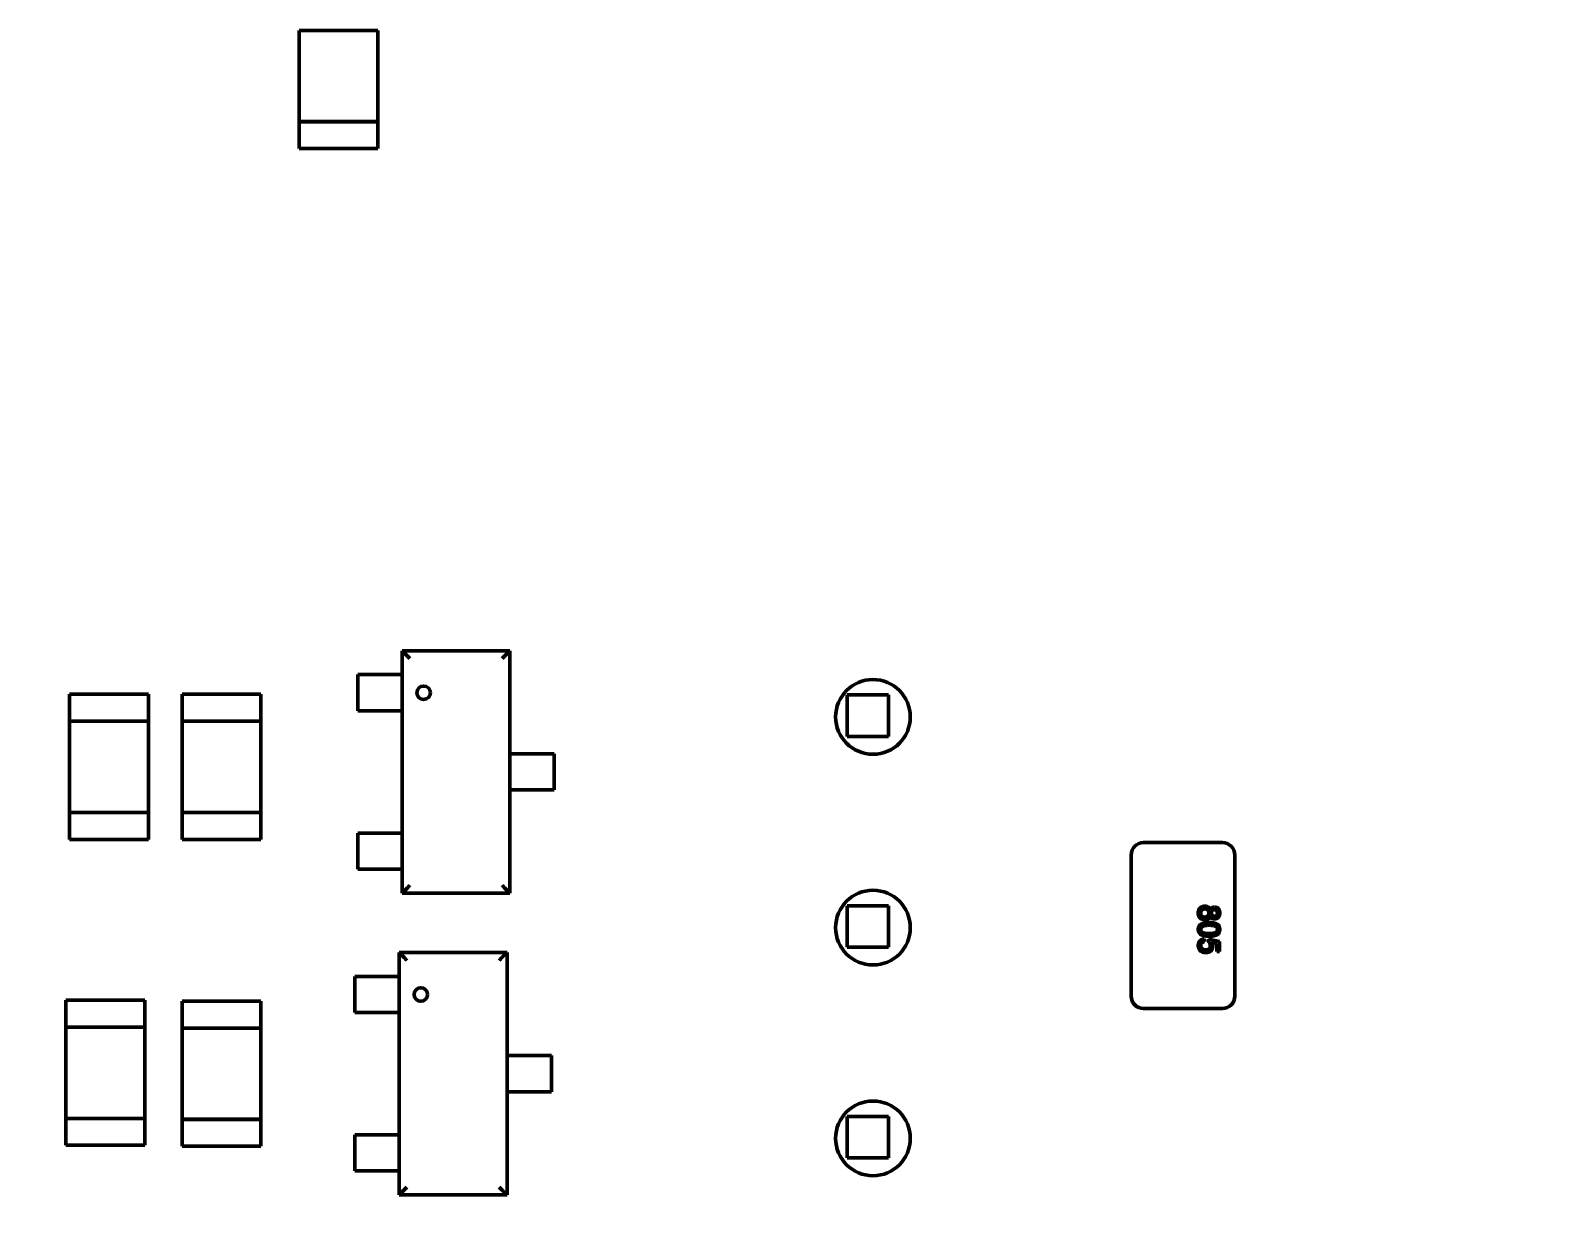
# Model space of a CAD drawing. Header units: millimetres. Extents: x 0 to 841, y 0 to 594.
# Drawn here: x 395.29 to 413.59, y 283.15 to 297.44 of the extents above; entities that cross this region are included whole.
import ezdxf

# ---------------------------------------------------------------- set-up
doc = ezdxf.new("R2010")
doc.units = ezdxf.units.MM
for name, color, linetype, lineweight in [('Dimension (ISO)', 7, 'Continuous', 25), ('Hatch (ISO)', 7, 'Continuous', 18), ('Visible (ISO)', 7, 'Continuous', 50)]:
    doc.layers.add(name, color=color, linetype=linetype, lineweight=lineweight)
doc.styles.add('Note Text (ISO)', font='tahoma.ttf')
doc.dimstyles.new('Default (ISO)', dxfattribs={"dimtxt": 3.5, "dimasz": 2.5, "dimexe": 3.175, "dimexo": 0, "dimgap": 0.762, "dimtad": 1, "dimrnd": 1e-08, "dimtxsty": 'Note Text (ISO)', "dimcen": 0.09, "dimdle": 10, "dimclrd": 256, "dimclre": 256, "dimclrt": 256, "dimadec": 0, "dimazin": 0, "dimtfac": 1.001486, "dimtmove": 0, "dimatfit": 3, "dimfxl": 1, "dimtolj": 1, "dimtzin": 0, "dimlwd": -1, "dimlwe": -1, "dimarcsym": 0})

# ---------------------------------------------------------------- blocks, each defined once
blk = doc.blocks.new('*D15')
at = {"layer": 'Defpoints', "color": 0, "transparency": 16777216}
for p in [(403.259, 321.832), (351.586, 205.621), (382.416, 205.621)]:
    blk.add_point(p, dxfattribs=at)
at = {"layer": 'Dimension (ISO)', "transparency": 16777216}
for p, q in [((403.259, 321.832), (348.411, 321.832)), ((351.586, 319.332), (351.586, 208.121)), ((382.416, 205.621), (348.411, 205.621))]:
    blk.add_line(p, q, dxfattribs=at)
for points in [[(351.169, 319.332), (352.003, 319.332), (351.586, 321.832)], [(351.169, 208.121), (352.003, 208.121), (351.586, 205.621)]]:
    blk.add_solid(points, dxfattribs=at)
at = {"layer": 'Dimension (ISO)', "transparency": 16777216, "insert": (346.381, 257.888), "char_height": 3.5, "attachment_point": 1, "rotation": 90, "style": 'Note Text (ISO)'}
blk.add_mtext('\\A1;116,21', dxfattribs=at)

msp = doc.modelspace()

# ---------------------------------------------------------------- hatches: boundary and pattern name
at = {"layer": 'Hatch (ISO)'}
h = msp.add_hatch(dxfattribs=at)
h.set_pattern_fill('ANSI31', color=256, scale=25.4, style=0)
h.set_pattern_definition([(45, (0, 0), (-2.245064, 2.245064), [])])
edge = h.paths.add_edge_path()
edge.add_ellipse((416.288, 307.621), major_axis=(-9.758, 2.186), ratio=1, start_angle=270, end_angle=282.6294)
edge.add_line((416.288, 317.621), (382.416, 317.621))
edge.add_ellipse((382.416, 312.621), major_axis=(-5, 0), ratio=1, start_angle=270, end_angle=360)
edge.add_line((377.416, 312.621), (377.416, 210.621))
edge.add_ellipse((382.416, 210.621), major_axis=(0, -5), ratio=1, start_angle=270, end_angle=360)
edge.add_line((382.416, 205.621), (416.288, 205.621))
edge.add_ellipse((416.288, 215.621), major_axis=(10, 0), ratio=1, start_angle=270, end_angle=282.6294)
edge.add_ellipse((445.416, 85.621), major_axis=(120.242, 26.942), ratio=1, start_angle=64.74122, end_angle=90, ccw=False)
edge.add_ellipse((474.544, 215.621), major_axis=(9.758, -2.186), ratio=1, start_angle=270, end_angle=282.6294)
edge.add_line((474.544, 205.621), (558.416, 205.621))
edge.add_ellipse((558.416, 210.621), major_axis=(5, 0), ratio=1, start_angle=270, end_angle=360)
edge.add_line((563.416, 210.621), (563.416, 312.621))
edge.add_ellipse((558.416, 312.621), major_axis=(0, 5), ratio=1, start_angle=270, end_angle=360)
edge.add_line((558.416, 317.621), (474.544, 317.621))
edge.add_ellipse((474.544, 307.621), major_axis=(-10, 0), ratio=1, start_angle=270, end_angle=282.6294)
edge.add_ellipse((445.416, 437.621), major_axis=(-120.242, -26.942), ratio=1, start_angle=64.74122, end_angle=90, ccw=False)
edge = h.paths.add_edge_path(flags=0)
edge.add_line((388.916, 208.621), (388.916, 210.621))
edge.add_ellipse((382.416, 210.621), major_axis=(0, 6.5), ratio=1, start_angle=270, end_angle=363.5049)
edge.add_line((382.019, 217.108), (380.416, 217.108))
edge.add_line((380.416, 217.108), (380.416, 221.814))
edge.add_spline(control_points=[(380.416, 221.814), (380.416, 222.421), (380.5, 223.145), (380.692, 224.324), (380.822, 224.956), (381.036, 226.225), (381.109, 226.863), (381.109, 228.037), (381.036, 228.675), (380.822, 229.944), (380.692, 230.576), (380.5, 231.755), (380.416, 232.479), (380.416, 233.086)], knot_values=[1.346639, 1.346639, 1.346639, 1.346639, 1.528836, 1.528836, 1.705012, 1.705012, 1.881187, 1.881187, 2.057362, 2.057362, 2.233538, 2.233538, 2.415734, 2.415734, 2.415734, 2.415734], degree=3, periodic=0)
edge.add_line((380.416, 233.086), (380.416, 241.621))
edge.add_ellipse((380.416, 244.121), major_axis=(2.5, 0), ratio=1, start_angle=270, end_angle=450)
edge.add_line((380.416, 246.621), (380.416, 276.621))
edge.add_ellipse((380.416, 279.121), major_axis=(2.5, 0), ratio=1, start_angle=270, end_angle=450)
edge.add_line((380.416, 281.621), (380.416, 306.121))
edge.add_line((380.416, 306.121), (382.489, 306.121))
edge.add_ellipse((382.416, 312.621), major_axis=(6.5, 0.073), ratio=1, start_angle=270, end_angle=359.355)
edge.add_line((388.916, 312.621), (388.916, 314.621))
edge.add_line((388.916, 314.621), (416.288, 314.621))
edge.add_ellipse((416.288, 307.621), major_axis=(7, 0), ratio=1, start_angle=77.3706, end_angle=90, ccw=False)
edge.add_ellipse((445.416, 437.621), major_axis=(123.169, -27.598), ratio=1, start_angle=270, end_angle=279.22446)
edge.add_ellipse((445.416, 311.397), major_axis=(-0.223, -7.497), ratio=1, start_angle=270, end_angle=453.4049)
edge.add_ellipse((445.416, 437.621), major_axis=(126.001, 7.497), ratio=1, start_angle=270, end_angle=279.22446)
edge.add_ellipse((474.544, 307.621), major_axis=(6.831, 1.531), ratio=1, start_angle=77.3706, end_angle=90, ccw=False)
edge.add_line((474.544, 314.621), (535.916, 314.621))
edge.add_ellipse((538.416, 314.621), major_axis=(0, -2.5), ratio=1, start_angle=270, end_angle=450)
edge.add_line((540.916, 314.621), (551.918, 314.621))
edge.add_line((551.918, 314.621), (551.918, 312.445))
edge.add_ellipse((558.416, 312.621), major_axis=(0.176, -6.498), ratio=1, start_angle=270, end_angle=359.0971)
edge.add_line((558.489, 306.121), (560.416, 306.121))
edge.add_line((560.416, 306.121), (560.416, 217.108))
edge.add_line((560.416, 217.108), (558.813, 217.108))
edge.add_ellipse((558.416, 210.621), major_axis=(-6.488, 0.397), ratio=1, start_angle=270, end_angle=361.9571)
edge.add_line((551.918, 210.796), (551.918, 208.621))
edge.add_line((551.918, 208.621), (540.916, 208.621))
edge.add_ellipse((538.416, 208.621), major_axis=(0, 2.5), ratio=1, start_angle=270, end_angle=450)
edge.add_line((535.916, 208.621), (474.544, 208.621))
edge.add_ellipse((474.544, 215.621), major_axis=(-7, 0), ratio=1, start_angle=77.3706, end_angle=90, ccw=False)
edge.add_ellipse((445.416, 85.621), major_axis=(-123.169, 27.598), ratio=1, start_angle=270, end_angle=279.22446)
edge.add_ellipse((445.416, 211.844), major_axis=(0.223, 7.497), ratio=1, start_angle=270, end_angle=453.4049)
edge.add_ellipse((445.416, 85.621), major_axis=(-126.001, -7.497), ratio=1, start_angle=270, end_angle=279.22446)
edge.add_ellipse((416.288, 215.621), major_axis=(-6.831, -1.531), ratio=1, start_angle=77.3706, end_angle=90, ccw=False)
edge.add_line((416.288, 208.621), (388.916, 208.621))
edge = h.paths.add_edge_path(flags=0)
edge.add_ellipse((557.666, 211.371), major_axis=(0, 2.172), ratio=1, start_angle=0, end_angle=360)
edge = h.paths.add_edge_path(flags=0)
edge.add_ellipse((557.666, 311.871), major_axis=(0, 2.172), ratio=1, start_angle=0, end_angle=360)
edge = h.paths.add_edge_path(flags=0)
edge.add_ellipse((383.166, 311.871), major_axis=(0, 2.172), ratio=1, start_angle=0, end_angle=360)
edge = h.paths.add_edge_path(flags=0)
edge.add_ellipse((383.166, 211.371), major_axis=(0, 2.172), ratio=1, start_angle=0, end_angle=360)
edge = h.paths.add_edge_path(flags=0)
edge.add_ellipse((445.416, 214.344), major_axis=(0, 2), ratio=1, start_angle=0, end_angle=360)
edge = h.paths.add_edge_path(flags=0)
edge.add_ellipse((445.416, 308.897), major_axis=(0, 2), ratio=1, start_angle=0, end_angle=360)
h = msp.add_hatch(dxfattribs=at)
h.set_pattern_fill('ANSI31', color=256, scale=25.4, angle=75.0002, style=0)
h.set_pattern_definition([(120.0002, (0, 0), (-2.749626, -1.587508), [])])
h.paths.add_polyline_path([(405.137, 288.925), (405.637, 288.925), (405.637, 289.425), (405.137, 289.425)])
h.paths.add_polyline_path([(405.637, 283.845), (405.637, 284.345), (405.137, 284.345), (405.137, 283.845)])
h.paths.add_polyline_path([(405.137, 286.385), (405.637, 286.385), (405.637, 286.885), (405.137, 286.885)])

# ---------------------------------------------------------------- linework, layer by layer
at = {"layer": 'Visible (ISO)'}
for p, q in [((398.529, 296.336), (398.529, 297.435)), ((398.529, 297.435), (399.478, 297.435)), ((399.478, 297.435), (399.478, 296.336)), ((399.478, 296.336), (398.529, 296.336)), ((398.529, 296.011), (398.529, 296.335)), ((398.529, 296.335), (399.478, 296.335)), ((399.478, 296.335), (399.478, 296.011)), ((399.478, 296.011), (398.529, 296.011)), ((399.77, 287.037), (399.77, 289.957)), ((399.77, 289.957), (399.831, 289.896)), ((399.77, 289.957), (401.07, 289.957)), ((399.864, 289.863), (399.831, 289.896)), ((401.008, 289.896), (400.976, 289.863)), ((401.07, 289.957), (401.008, 289.896)), ((401.07, 287.037), (401.07, 289.957)), ((399.235, 289.67), (399.392, 289.67)), ((399.235, 289.235), (399.235, 289.67)), ((399.392, 289.67), (399.499, 289.67)), ((399.499, 289.67), (399.539, 289.67)), ((399.646, 289.67), (399.539, 289.67)), ((399.646, 289.67), (399.77, 289.67)), ((399.77, 289.235), (399.77, 289.67)), ((395.762, 289.109), (395.762, 289.433)), ((395.762, 289.433), (396.711, 289.433)), ((396.711, 289.433), (396.711, 289.109)), ((397.117, 289.109), (397.117, 289.433)), ((397.117, 289.433), (398.066, 289.433)), ((398.066, 289.433), (398.066, 289.109)), ((405.137, 289.425), (405.137, 288.925)), ((405.637, 289.425), (405.137, 289.425)), ((405.637, 288.925), (405.637, 289.425)), ((396.711, 289.109), (395.762, 289.109)), ((395.762, 288.009), (395.762, 289.108)), ((395.762, 289.108), (396.711, 289.108)), ((396.711, 289.108), (396.711, 288.009)), ((398.066, 289.109), (397.117, 289.109)), ((397.117, 288.009), (397.117, 289.108)), ((397.117, 289.108), (398.066, 289.108)), ((398.066, 289.108), (398.066, 288.009)), ((399.235, 289.235), (399.392, 289.235)), ((399.392, 289.235), (399.499, 289.235)), ((399.499, 289.235), (399.539, 289.235)), ((399.646, 289.235), (399.539, 289.235)), ((399.646, 289.235), (399.77, 289.235)), ((405.137, 288.925), (405.637, 288.925)), ((401.07, 288.715), (401.194, 288.715)), ((401.07, 288.28), (401.07, 288.715)), ((401.194, 288.715), (401.301, 288.715)), ((401.341, 288.715), (401.301, 288.715)), ((401.448, 288.715), (401.341, 288.715)), ((401.448, 288.715), (401.605, 288.715)), ((401.605, 288.28), (401.605, 288.715)), ((401.07, 288.28), (401.194, 288.28)), ((401.194, 288.28), (401.301, 288.28)), ((401.341, 288.28), (401.301, 288.28)), ((401.448, 288.28), (401.341, 288.28)), ((401.448, 288.28), (401.605, 288.28)), ((396.711, 288.009), (395.762, 288.009)), ((395.762, 287.684), (395.762, 288.008)), ((395.762, 288.008), (396.711, 288.008)), ((396.711, 288.008), (396.711, 287.684)), ((398.066, 288.009), (397.117, 288.009)), ((397.117, 287.684), (397.117, 288.008)), ((397.117, 288.008), (398.066, 288.008)), ((398.066, 288.008), (398.066, 287.684)), ((396.711, 287.684), (395.762, 287.684)), ((398.066, 287.684), (397.117, 287.684)), ((399.235, 287.76), (399.392, 287.76)), ((399.235, 287.325), (399.235, 287.76)), ((399.392, 287.76), (399.499, 287.76)), ((399.499, 287.76), (399.539, 287.76)), ((399.646, 287.76), (399.539, 287.76)), ((399.646, 287.76), (399.77, 287.76)), ((399.77, 287.325), (399.77, 287.76)), ((408.711, 287.646), (409.661, 287.646)), ((408.561, 287.146), (408.561, 287.496)), ((409.811, 287.496), (409.811, 287.146)), ((399.235, 287.325), (399.392, 287.325)), ((399.392, 287.325), (399.499, 287.325)), ((399.499, 287.325), (399.539, 287.325)), ((399.646, 287.325), (399.539, 287.325)), ((399.646, 287.325), (399.77, 287.325)), ((399.77, 287.037), (399.831, 287.098)), ((399.864, 287.131), (399.831, 287.098)), ((400.976, 287.131), (401.008, 287.098)), ((401.07, 287.037), (401.008, 287.098)), ((408.561, 286.146), (408.561, 287.146)), ((409.811, 287.146), (409.811, 286.146)), ((399.77, 287.037), (401.07, 287.037)), ((405.637, 286.885), (405.137, 286.885)), ((405.137, 286.885), (405.137, 286.385)), ((405.637, 286.385), (405.637, 286.885)), ((399.736, 283.4), (399.736, 286.32)), ((399.736, 286.32), (399.797, 286.259)), ((399.736, 286.32), (401.036, 286.32)), ((401.036, 286.32), (400.974, 286.259)), ((401.036, 283.4), (401.036, 286.32)), ((405.137, 286.385), (405.637, 286.385)), ((409.443, 286.484), (409.446, 286.451)), ((409.492, 286.448), (409.495, 286.481)), ((409.495, 286.481), (409.627, 286.455)), ((409.594, 286.428), (409.528, 286.441)), ((409.594, 286.333), (409.594, 286.428)), ((409.627, 286.333), (409.594, 286.333)), ((409.627, 286.455), (409.627, 286.333)), ((399.829, 286.226), (399.797, 286.259)), ((400.974, 286.259), (400.942, 286.226)), ((408.561, 285.796), (408.561, 286.146)), ((409.811, 286.146), (409.811, 285.796)), ((399.201, 286.033), (399.358, 286.033)), ((399.201, 285.598), (399.201, 286.033)), ((399.358, 286.033), (399.465, 286.033)), ((399.465, 286.033), (399.505, 286.033)), ((399.612, 286.033), (399.505, 286.033)), ((399.612, 286.033), (399.736, 286.033)), ((399.736, 285.598), (399.736, 286.033)), ((395.718, 285.422), (395.718, 285.746)), ((395.718, 285.746), (396.667, 285.746)), ((396.667, 285.746), (396.667, 285.422)), ((397.117, 285.411), (397.117, 285.735)), ((397.117, 285.735), (398.066, 285.735)), ((398.066, 285.735), (398.066, 285.411)), ((399.201, 285.598), (399.358, 285.598)), ((399.358, 285.598), (399.465, 285.598)), ((399.465, 285.598), (399.505, 285.598)), ((399.612, 285.598), (399.505, 285.598)), ((399.612, 285.598), (399.736, 285.598)), ((409.661, 285.646), (408.711, 285.646)), ((396.667, 285.422), (395.718, 285.422)), ((395.718, 284.322), (395.718, 285.421)), ((395.718, 285.421), (396.667, 285.421)), ((396.667, 285.421), (396.667, 284.322)), ((398.066, 285.411), (397.117, 285.411)), ((397.117, 284.311), (397.117, 285.41)), ((397.117, 285.41), (398.066, 285.41)), ((398.066, 285.41), (398.066, 284.311)), ((401.036, 285.078), (401.16, 285.078)), ((401.036, 284.643), (401.036, 285.078)), ((401.16, 285.078), (401.267, 285.078)), ((401.307, 285.078), (401.267, 285.078)), ((401.414, 285.078), (401.307, 285.078)), ((401.414, 285.078), (401.571, 285.078)), ((401.571, 284.643), (401.571, 285.078)), ((401.036, 284.643), (401.16, 284.643)), ((401.16, 284.643), (401.267, 284.643)), ((401.307, 284.643), (401.267, 284.643)), ((401.414, 284.643), (401.307, 284.643)), ((401.414, 284.643), (401.571, 284.643)), ((396.667, 284.322), (395.718, 284.322)), ((395.718, 283.997), (395.718, 284.321)), ((395.718, 284.321), (396.667, 284.321)), ((396.667, 284.321), (396.667, 283.997)), ((398.066, 284.311), (397.117, 284.311)), ((397.117, 283.986), (397.117, 284.31)), ((397.117, 284.31), (398.066, 284.31)), ((398.066, 284.31), (398.066, 283.986)), ((405.637, 284.345), (405.137, 284.345)), ((405.137, 284.345), (405.137, 283.845)), ((405.637, 283.845), (405.637, 284.345)), ((399.201, 284.123), (399.358, 284.123)), ((399.201, 283.688), (399.201, 284.123)), ((399.358, 284.123), (399.465, 284.123)), ((399.465, 284.123), (399.505, 284.123)), ((399.612, 284.123), (399.505, 284.123)), ((399.612, 284.123), (399.736, 284.123)), ((399.736, 283.688), (399.736, 284.123)), ((396.667, 283.997), (395.718, 283.997)), ((398.066, 283.986), (397.117, 283.986)), ((405.137, 283.845), (405.637, 283.845)), ((399.201, 283.688), (399.358, 283.688)), ((399.358, 283.688), (399.465, 283.688)), ((399.465, 283.688), (399.505, 283.688)), ((399.612, 283.688), (399.505, 283.688)), ((399.612, 283.688), (399.736, 283.688)), ((399.736, 283.4), (399.797, 283.462)), ((399.736, 283.4), (401.036, 283.4)), ((399.829, 283.494), (399.797, 283.462)), ((400.942, 283.494), (400.974, 283.462)), ((401.036, 283.4), (400.974, 283.462))]:
    msp.add_line(p, q, dxfattribs=at)
for centre, radius in [((400.03, 289.452), 0.0812), ((405.448, 289.161), 0.45), ((405.448, 286.621), 0.45), ((399.996, 285.815), 0.0812), ((405.448, 284.081), 0.45)]:
    msp.add_circle(centre, radius, dxfattribs=at)
for centre, start, end in [((408.711, 287.496), 90, 180), ((409.661, 287.496), 0, 90), ((408.711, 285.796), 180, 270), ((409.661, 285.796), 270, 0)]:
    msp.add_arc(centre, 0.15, start, end, dxfattribs=at)
for points, knots in [([(409.37, 286.797), (409.37, 286.8), (409.37, 286.806), (409.371, 286.815), (409.373, 286.823), (409.376, 286.83), (409.379, 286.838), (409.383, 286.845), (409.387, 286.851), (409.393, 286.857), (409.398, 286.862), (409.405, 286.867), (409.411, 286.871), (409.418, 286.874), (409.425, 286.876), (409.433, 286.878), (409.441, 286.879), (409.446, 286.879), (409.449, 286.879)], [0, 0, 0, 0, 0.070442, 0.138089, 0.203178, 0.266139, 0.327929, 0.38919, 0.450254, 0.512347, 0.573843, 0.633933, 0.69346, 0.752479, 0.812386, 0.87307, 0.935184, 1, 1, 1, 1]), ([(409.449, 286.879), (409.451, 286.879), (409.455, 286.879), (409.461, 286.879), (409.467, 286.878), (409.472, 286.876), (409.477, 286.875), (409.482, 286.872), (409.487, 286.87), (409.491, 286.867), (409.495, 286.863), (409.499, 286.86), (409.502, 286.856), (409.506, 286.851), (409.508, 286.847), (409.511, 286.842), (409.513, 286.836), (409.514, 286.833), (409.514, 286.831)], [0, 0, 0, 0, 0.069834, 0.137027, 0.201482, 0.26454, 0.325973, 0.386386, 0.445761, 0.505612, 0.565114, 0.62475, 0.684179, 0.744219, 0.805179, 0.868395, 0.933204, 1, 1, 1, 1]), ([(409.514, 286.831), (409.516, 286.834), (409.518, 286.84), (409.523, 286.848), (409.528, 286.855), (409.534, 286.86), (409.541, 286.864), (409.549, 286.867), (409.557, 286.869), (409.563, 286.869), (409.566, 286.87)], [0, 0, 0, 0, 0.145359, 0.278702, 0.403602, 0.521669, 0.637521, 0.753704, 0.873213, 1, 1, 1, 1]), ([(409.566, 286.87), (409.568, 286.869), (409.572, 286.869), (409.579, 286.868), (409.585, 286.867), (409.591, 286.865), (409.596, 286.862), (409.602, 286.859), (409.607, 286.855), (409.612, 286.85), (409.616, 286.845), (409.62, 286.839), (409.623, 286.833), (409.626, 286.827), (409.628, 286.82), (409.629, 286.813), (409.63, 286.805), (409.63, 286.8), (409.63, 286.797)], [0, 0, 0, 0, 0.062131, 0.121966, 0.18057, 0.238576, 0.296, 0.354359, 0.413781, 0.475098, 0.53728, 0.598918, 0.661235, 0.724322, 0.789217, 0.856397, 0.926508, 1, 1, 1, 1]), ([(409.448, 286.715), (409.446, 286.715), (409.44, 286.715), (409.432, 286.716), (409.425, 286.718), (409.418, 286.72), (409.411, 286.724), (409.404, 286.727), (409.398, 286.732), (409.393, 286.737), (409.387, 286.743), (409.383, 286.75), (409.379, 286.756), (409.376, 286.764), (409.373, 286.771), (409.371, 286.78), (409.37, 286.788), (409.37, 286.794), (409.37, 286.797)], [0, 0, 0, 0, 0.0636, 0.125297, 0.185569, 0.244698, 0.303717, 0.36292, 0.4233, 0.485177, 0.547083, 0.608525, 0.669965, 0.732299, 0.79565, 0.861055, 0.929122, 1, 1, 1, 1]), ([(409.45, 286.846), (409.448, 286.846), (409.443, 286.846), (409.437, 286.845), (409.431, 286.844), (409.425, 286.841), (409.419, 286.838), (409.414, 286.834), (409.41, 286.829), (409.406, 286.823), (409.403, 286.817), (409.401, 286.81), (409.4, 286.804), (409.4, 286.799), (409.4, 286.797)], [0, 0, 0, 0, 0.079823, 0.159857, 0.239733, 0.321365, 0.402584, 0.483266, 0.566017, 0.653071, 0.741856, 0.828591, 0.914281, 1, 1, 1, 1]), ([(409.4, 286.797), (409.4, 286.795), (409.4, 286.791), (409.401, 286.786), (409.402, 286.781), (409.403, 286.776), (409.405, 286.772), (409.407, 286.768), (409.41, 286.764), (409.414, 286.761), (409.417, 286.758), (409.421, 286.755), (409.425, 286.753), (409.429, 286.751), (409.434, 286.749), (409.439, 286.748), (409.444, 286.748), (409.447, 286.748), (409.449, 286.748)], [0, 0, 0, 0, 0.071837, 0.139558, 0.204923, 0.267827, 0.328547, 0.388755, 0.44803, 0.508601, 0.569321, 0.628512, 0.687493, 0.747078, 0.807703, 0.86971, 0.933428, 1, 1, 1, 1]), ([(409.514, 286.763), (409.514, 286.761), (409.512, 286.757), (409.51, 286.752), (409.507, 286.747), (409.504, 286.742), (409.501, 286.738), (409.497, 286.734), (409.494, 286.73), (409.489, 286.727), (409.485, 286.724), (409.48, 286.722), (409.476, 286.719), (409.47, 286.718), (409.465, 286.716), (409.46, 286.715), (409.454, 286.715), (409.45, 286.715), (409.448, 286.715)], [0, 0, 0, 0, 0.069013, 0.135236, 0.199611, 0.262419, 0.323723, 0.383765, 0.443773, 0.503795, 0.563823, 0.623484, 0.683469, 0.743591, 0.805727, 0.868616, 0.933278, 1, 1, 1, 1]), ([(409.449, 286.748), (409.45, 286.748), (409.454, 286.748), (409.459, 286.748), (409.464, 286.75), (409.468, 286.751), (409.473, 286.753), (409.477, 286.755), (409.481, 286.758), (409.484, 286.761), (409.488, 286.765), (409.491, 286.768), (409.493, 286.773), (409.495, 286.777), (409.497, 286.782), (409.498, 286.787), (409.498, 286.792), (409.499, 286.796), (409.499, 286.798)], [0, 0, 0, 0, 0.066616, 0.130424, 0.192671, 0.252969, 0.31288, 0.3722, 0.431927, 0.492422, 0.552771, 0.613262, 0.673556, 0.73432, 0.796858, 0.861769, 0.928863, 1, 1, 1, 1]), ([(409.499, 286.798), (409.499, 286.8), (409.498, 286.803), (409.498, 286.808), (409.497, 286.813), (409.495, 286.818), (409.493, 286.822), (409.491, 286.826), (409.488, 286.83), (409.485, 286.834), (409.481, 286.837), (409.477, 286.839), (409.473, 286.842), (409.469, 286.843), (409.464, 286.845), (409.46, 286.846), (409.455, 286.846), (409.451, 286.846), (409.45, 286.846)], [0, 0, 0, 0, 0.070952, 0.139089, 0.20356, 0.266424, 0.327517, 0.387861, 0.447899, 0.508819, 0.569482, 0.629036, 0.688378, 0.748068, 0.80863, 0.870231, 0.933683, 1, 1, 1, 1]), ([(409.565, 286.725), (409.562, 286.725), (409.556, 286.725), (409.548, 286.727), (409.541, 286.73), (409.534, 286.734), (409.528, 286.739), (409.523, 286.746), (409.518, 286.754), (409.516, 286.76), (409.514, 286.763)], [0, 0, 0, 0, 0.124835, 0.244778, 0.360989, 0.477964, 0.596922, 0.721591, 0.855098, 1, 1, 1, 1]), ([(409.565, 286.837), (409.563, 286.837), (409.558, 286.836), (409.55, 286.834), (409.544, 286.831), (409.539, 286.827), (409.536, 286.824), (409.534, 286.821), (409.532, 286.817), (409.531, 286.814), (409.53, 286.81), (409.529, 286.806), (409.528, 286.801), (409.528, 286.798), (409.528, 286.797)], [0, 0, 0, 0, 0.127394, 0.246182, 0.361268, 0.47714, 0.536327, 0.595672, 0.656619, 0.718836, 0.783582, 0.851588, 0.923927, 1, 1, 1, 1]), ([(409.528, 286.797), (409.528, 286.795), (409.528, 286.792), (409.529, 286.788), (409.53, 286.784), (409.531, 286.78), (409.532, 286.777), (409.534, 286.773), (409.536, 286.77), (409.539, 286.767), (409.544, 286.763), (409.55, 286.76), (409.557, 286.758), (409.561, 286.758), (409.564, 286.758)], [0, 0, 0, 0, 0.076843, 0.149839, 0.218379, 0.284997, 0.347658, 0.409847, 0.469936, 0.53042, 0.648752, 0.763775, 0.878749, 1, 1, 1, 1]), ([(409.564, 286.758), (409.566, 286.758), (409.571, 286.758), (409.578, 286.76), (409.585, 286.763), (409.589, 286.767), (409.593, 286.771), (409.595, 286.774), (409.597, 286.777), (409.598, 286.781), (409.599, 286.784), (409.6, 286.788), (409.601, 286.793), (409.601, 286.796), (409.601, 286.797)], [0, 0, 0, 0, 0.123386, 0.241435, 0.357449, 0.476714, 0.53789, 0.59927, 0.660352, 0.723007, 0.787876, 0.85536, 0.925373, 1, 1, 1, 1]), ([(409.601, 286.797), (409.601, 286.799), (409.601, 286.802), (409.6, 286.806), (409.599, 286.81), (409.598, 286.814), (409.597, 286.817), (409.595, 286.82), (409.593, 286.824), (409.59, 286.827), (409.585, 286.831), (409.579, 286.834), (409.572, 286.836), (409.568, 286.836), (409.565, 286.837)], [0, 0, 0, 0, 0.076236, 0.148618, 0.218239, 0.284252, 0.348258, 0.410656, 0.472862, 0.534195, 0.653476, 0.767767, 0.881713, 1, 1, 1, 1]), ([(409.63, 286.797), (409.63, 286.795), (409.63, 286.79), (409.629, 286.782), (409.628, 286.775), (409.626, 286.768), (409.623, 286.761), (409.62, 286.755), (409.616, 286.75), (409.611, 286.745), (409.606, 286.74), (409.601, 286.736), (409.596, 286.732), (409.59, 286.73), (409.584, 286.727), (409.578, 286.726), (409.571, 286.725), (409.567, 286.725), (409.565, 286.725)], [0, 0, 0, 0, 0.073201, 0.142587, 0.209625, 0.274883, 0.337931, 0.400462, 0.462501, 0.525005, 0.586689, 0.646813, 0.705215, 0.762881, 0.820728, 0.879295, 0.938511, 1, 1, 1, 1]), ([(409.37, 286.6), (409.37, 286.602), (409.37, 286.608), (409.372, 286.617), (409.374, 286.625), (409.376, 286.632), (409.38, 286.639), (409.384, 286.646), (409.389, 286.652), (409.393, 286.655), (409.395, 286.657)], [0, 0, 0, 0, 0.137903, 0.268873, 0.395178, 0.517089, 0.636743, 0.756222, 0.876628, 1, 1, 1, 1]), ([(409.5, 286.517), (409.496, 286.517), (409.489, 286.517), (409.479, 286.518), (409.469, 286.518), (409.46, 286.519), (409.451, 286.521), (409.442, 286.522), (409.434, 286.524), (409.427, 286.526), (409.42, 286.529), (409.414, 286.531), (409.408, 286.534), (409.402, 286.538), (409.397, 286.541), (409.392, 286.545), (409.388, 286.549), (409.384, 286.554), (409.381, 286.558), (409.378, 286.563), (409.376, 286.569), (409.374, 286.574), (409.372, 286.58), (409.371, 286.586), (409.37, 286.593), (409.37, 286.597), (409.37, 286.6)], [0, 0, 0, 0, 0.062874, 0.122837, 0.179657, 0.23396, 0.285595, 0.334513, 0.380905, 0.424895, 0.466529, 0.506488, 0.545032, 0.581831, 0.617448, 0.652067, 0.68588, 0.719175, 0.752182, 0.78524, 0.818656, 0.852548, 0.887626, 0.923635, 0.961022, 1, 1, 1, 1]), ([(409.395, 286.657), (409.398, 286.659), (409.404, 286.663), (409.414, 286.668), (409.426, 286.672), (409.438, 286.676), (409.452, 286.679), (409.467, 286.68), (409.483, 286.682), (409.494, 286.682), (409.5, 286.682)], [0, 0, 0, 0, 0.097421, 0.200886, 0.311172, 0.429798, 0.55774, 0.694715, 0.84213, 1, 1, 1, 1]), ([(409.5, 286.649), (409.495, 286.649), (409.486, 286.649), (409.472, 286.648), (409.46, 286.647), (409.449, 286.646), (409.44, 286.644), (409.432, 286.641), (409.425, 286.638), (409.419, 286.635), (409.415, 286.631), (409.411, 286.627), (409.407, 286.623), (409.404, 286.619), (409.402, 286.614), (409.401, 286.61), (409.4, 286.605), (409.4, 286.601), (409.4, 286.6)], [0, 0, 0, 0, 0.118406, 0.226654, 0.324092, 0.411705, 0.489026, 0.556909, 0.616233, 0.667349, 0.713512, 0.757697, 0.799493, 0.839976, 0.879886, 0.919149, 0.959227, 1, 1, 1, 1]), ([(409.4, 286.6), (409.4, 286.598), (409.4, 286.594), (409.401, 286.589), (409.402, 286.585), (409.405, 286.58), (409.407, 286.576), (409.411, 286.572), (409.415, 286.568), (409.419, 286.564), (409.425, 286.561), (409.432, 286.558), (409.44, 286.555), (409.449, 286.553), (409.46, 286.552), (409.472, 286.551), (409.486, 286.55), (409.495, 286.55), (409.5, 286.55)], [0, 0, 0, 0, 0.040782, 0.08087, 0.120268, 0.160187, 0.20046, 0.242265, 0.286459, 0.332952, 0.384431, 0.443389, 0.511681, 0.58902, 0.676245, 0.773705, 0.881568, 1, 1, 1, 1]), ([(409.5, 286.682), (409.504, 286.682), (409.511, 286.682), (409.522, 286.681), (409.531, 286.681), (409.541, 286.68), (409.55, 286.678), (409.558, 286.677), (409.566, 286.675), (409.574, 286.673), (409.58, 286.67), (409.587, 286.668), (409.593, 286.665), (409.598, 286.661), (409.604, 286.658), (409.608, 286.654), (409.612, 286.65), (409.616, 286.645), (409.62, 286.641), (409.622, 286.636), (409.625, 286.63), (409.627, 286.625), (409.628, 286.619), (409.63, 286.613), (409.63, 286.606), (409.63, 286.602), (409.63, 286.6)], [0, 0, 0, 0, 0.063114, 0.123615, 0.180974, 0.235261, 0.287101, 0.336031, 0.382382, 0.426334, 0.468211, 0.50825, 0.546628, 0.58365, 0.618994, 0.653583, 0.687156, 0.720422, 0.75323, 0.78626, 0.819504, 0.853545, 0.888308, 0.923996, 0.96135, 1, 1, 1, 1]), ([(409.583, 286.634), (409.581, 286.635), (409.577, 286.638), (409.569, 286.641), (409.561, 286.643), (409.551, 286.645), (409.54, 286.647), (409.528, 286.648), (409.514, 286.649), (409.505, 286.649), (409.5, 286.649)], [0, 0, 0, 0, 0.083888, 0.177154, 0.282514, 0.3994, 0.529491, 0.672802, 0.829536, 1, 1, 1, 1]), ([(409.63, 286.6), (409.63, 286.596), (409.63, 286.59), (409.628, 286.58), (409.626, 286.571), (409.622, 286.563), (409.618, 286.555), (409.612, 286.548), (409.606, 286.543), (409.598, 286.538), (409.59, 286.533), (409.581, 286.529), (409.571, 286.526), (409.562, 286.523), (409.554, 286.522), (409.548, 286.52), (409.541, 286.519), (409.534, 286.519), (409.526, 286.518), (409.518, 286.518), (409.509, 286.517), (409.503, 286.517), (409.5, 286.517)], [0, 0, 0, 0, 0.056724, 0.111437, 0.164368, 0.216435, 0.267641, 0.31736, 0.367473, 0.41821, 0.471404, 0.527966, 0.588061, 0.652134, 0.686345, 0.723264, 0.76261, 0.804739, 0.84943, 0.896711, 0.94689, 1, 1, 1, 1]), ([(409.5, 286.55), (409.505, 286.55), (409.514, 286.55), (409.528, 286.551), (409.54, 286.552), (409.55, 286.553), (409.56, 286.555), (409.568, 286.558), (409.575, 286.56), (409.581, 286.564), (409.585, 286.567), (409.589, 286.571), (409.593, 286.575), (409.596, 286.58), (409.598, 286.584), (409.6, 286.589), (409.6, 286.595), (409.601, 286.598), (409.601, 286.6)], [0, 0, 0, 0, 0.115629, 0.221541, 0.317048, 0.403151, 0.480181, 0.547649, 0.607036, 0.658652, 0.705723, 0.749804, 0.792587, 0.833874, 0.874768, 0.915223, 0.956881, 1, 1, 1, 1]), ([(409.601, 286.6), (409.601, 286.602), (409.601, 286.605), (409.6, 286.61), (409.598, 286.615), (409.596, 286.619), (409.594, 286.623), (409.591, 286.627), (409.587, 286.631), (409.584, 286.633), (409.583, 286.634)], [0, 0, 0, 0, 0.127665, 0.251739, 0.372753, 0.492147, 0.61407, 0.737197, 0.865607, 1, 1, 1, 1]), ([(409.37, 286.404), (409.37, 286.407), (409.37, 286.413), (409.371, 286.421), (409.373, 286.428), (409.375, 286.435), (409.378, 286.442), (409.381, 286.448), (409.385, 286.454), (409.39, 286.46), (409.395, 286.465), (409.401, 286.469), (409.407, 286.473), (409.413, 286.477), (409.42, 286.48), (409.427, 286.482), (409.435, 286.483), (409.44, 286.484), (409.443, 286.484)], [0, 0, 0, 0, 0.069298, 0.135561, 0.199671, 0.261716, 0.322662, 0.382907, 0.443032, 0.503501, 0.563724, 0.62398, 0.683629, 0.743848, 0.805192, 0.867649, 0.932778, 1, 1, 1, 1]), ([(409.401, 286.339), (409.399, 286.341), (409.394, 286.345), (409.388, 286.352), (409.382, 286.36), (409.378, 286.367), (409.374, 286.376), (409.372, 286.385), (409.37, 286.395), (409.37, 286.401), (409.37, 286.404)], [0, 0, 0, 0, 0.127893, 0.251579, 0.372793, 0.492778, 0.61359, 0.737809, 0.86618, 1, 1, 1, 1]), ([(409.446, 286.451), (409.444, 286.451), (409.44, 286.45), (409.435, 286.449), (409.43, 286.448), (409.426, 286.446), (409.422, 286.444), (409.418, 286.441), (409.414, 286.439), (409.411, 286.436), (409.409, 286.433), (409.406, 286.43), (409.404, 286.426), (409.403, 286.422), (409.401, 286.418), (409.4, 286.414), (409.4, 286.409), (409.4, 286.406), (409.4, 286.404)], [0, 0, 0, 0, 0.077361, 0.15048, 0.219977, 0.286681, 0.349678, 0.41068, 0.469427, 0.526756, 0.583142, 0.638824, 0.695263, 0.752696, 0.810849, 0.871356, 0.934436, 1, 1, 1, 1]), ([(409.4, 286.404), (409.4, 286.402), (409.4, 286.398), (409.401, 286.393), (409.402, 286.388), (409.404, 286.383), (409.406, 286.378), (409.409, 286.374), (409.412, 286.37), (409.416, 286.366), (409.42, 286.363), (409.425, 286.36), (409.43, 286.358), (409.435, 286.356), (409.441, 286.354), (409.447, 286.353), (409.453, 286.353), (409.457, 286.353), (409.46, 286.353)], [0, 0, 0, 0, 0.065801, 0.128677, 0.188676, 0.247598, 0.304849, 0.361786, 0.419523, 0.478682, 0.53877, 0.598799, 0.660184, 0.722952, 0.787993, 0.855404, 0.926153, 1, 1, 1, 1]), ([(409.462, 286.32), (409.459, 286.32), (409.453, 286.32), (409.445, 286.321), (409.437, 286.322), (409.429, 286.324), (409.422, 286.327), (409.415, 286.331), (409.408, 286.335), (409.403, 286.338), (409.401, 286.339)], [0, 0, 0, 0, 0.132462, 0.26165, 0.387547, 0.510782, 0.632675, 0.75466, 0.876523, 1, 1, 1, 1]), ([(409.46, 286.353), (409.462, 286.353), (409.466, 286.353), (409.472, 286.353), (409.477, 286.354), (409.483, 286.356), (409.487, 286.358), (409.492, 286.36), (409.496, 286.362), (409.5, 286.366), (409.504, 286.369), (409.507, 286.373), (409.509, 286.377), (409.511, 286.382), (409.513, 286.387), (409.514, 286.392), (409.515, 286.398), (409.515, 286.402), (409.515, 286.404)], [0, 0, 0, 0, 0.072866, 0.141887, 0.207453, 0.270438, 0.331641, 0.390108, 0.448069, 0.505503, 0.562488, 0.619084, 0.676416, 0.735452, 0.796241, 0.860406, 0.928305, 1, 1, 1, 1]), ([(409.545, 286.395), (409.545, 286.392), (409.544, 286.387), (409.543, 286.38), (409.542, 286.373), (409.539, 286.366), (409.536, 286.359), (409.532, 286.353), (409.527, 286.347), (409.521, 286.341), (409.515, 286.336), (409.509, 286.332), (409.502, 286.328), (409.495, 286.325), (409.487, 286.323), (409.479, 286.321), (409.47, 286.32), (409.465, 286.32), (409.462, 286.32)], [0, 0, 0, 0, 0.061997, 0.122088, 0.181375, 0.239508, 0.297836, 0.35688, 0.417282, 0.47964, 0.5425, 0.604962, 0.666991, 0.730216, 0.794173, 0.860458, 0.928578, 1, 1, 1, 1]), ([(409.515, 286.404), (409.515, 286.407), (409.515, 286.412), (409.514, 286.419), (409.512, 286.425), (409.509, 286.431), (409.505, 286.436), (409.501, 286.441), (409.497, 286.445), (409.494, 286.447), (409.492, 286.448)], [0, 0, 0, 0, 0.14786, 0.283561, 0.412369, 0.534236, 0.652692, 0.768663, 0.883652, 1, 1, 1, 1]), ([(409.528, 286.441), (409.529, 286.439), (409.532, 286.435), (409.535, 286.43), (409.538, 286.424), (409.54, 286.419), (409.542, 286.413), (409.544, 286.407), (409.545, 286.401), (409.545, 286.397), (409.545, 286.395)], [0, 0, 0, 0, 0.136729, 0.268515, 0.395529, 0.52, 0.640496, 0.761236, 0.880107, 1, 1, 1, 1])]:
    msp.add_open_spline(points, degree=3, knots=knots, dxfattribs=at)

# ---------------------------------------------------------------- dimensions: what is measured, and where the dimension line sits
at = {"layer": 'Dimension (ISO)'}
dim = msp.add_linear_dim(base=(351.586, 205.621), p1=(403.259, 321.832), p2=(382.416, 205.621), angle=270, dimstyle='Default (ISO)', override={"dimgap": 0.762, "dimdec": 2, "dimtol": 0, "dimlim": 0, "dimtp": 0, "dimtm": 0, "dimtdec": 2, "dimtofl": 0, "dimatfit": 1}, dxfattribs=at)
dim.commit()
dim.dimension.update_dxf_attribs({"geometry": '*D15', "text_midpoint": (351.586, 264.726), "dimtype": 160})

doc.saveas('drawing.dxf')
